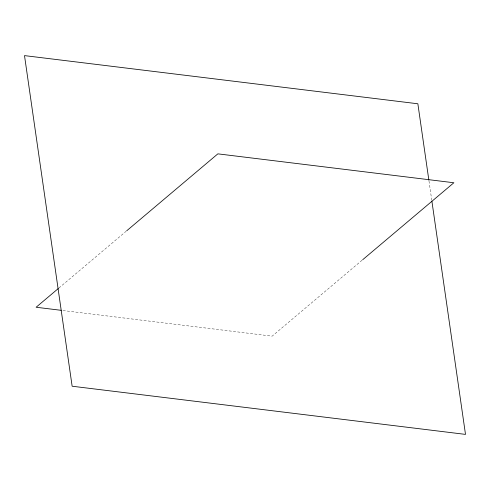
<?xml version="1.0" encoding="UTF-8"?>
<svg xmlns="http://www.w3.org/2000/svg" width="490" height="490" viewBox="0 0 490 490"><rect width="100%" height="100%" fill="white"/><g stroke="black" fill="none" stroke-linecap="round" stroke-linejoin="round"><path stroke-width="0.37" stroke-dasharray="2.45 1.84" d="M58.916 288.016L126.114 231.292M362.128 260.19L272.14 336.152L62.689 310.501M428.977 180.945L431.813 200.618"/><path stroke-width="0.73" d="M58.334 288.506L36.125 307.248L61.17 310.317M126.702 230.796L217.86 153.848L453.875 182.752L362.716 259.7M428.866 180.191L417.86 103.776L24.5 55.609L72.14 386.224L465.5 434.391L431.923 201.372"/></g></svg>
